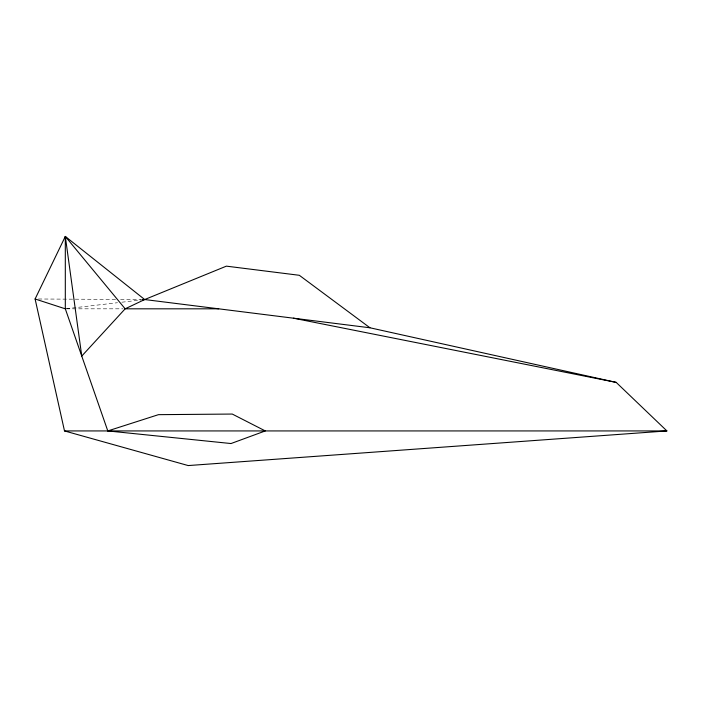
<?xml version="1.0" encoding="UTF-8"?>
<svg xmlns="http://www.w3.org/2000/svg" width="702" height="702" viewBox="0 0 702 702"><rect width="100%" height="100%" fill="white"/><g stroke="black" fill="none" stroke-linecap="round" stroke-linejoin="round"><path stroke-width="0.53" stroke-dasharray="3.51 2.63" d="M66.4 308.696L117.506 302.72M121.85 302.211L141.418 299.921M66.4 308.819L122.982 308.819M38.391 298.999L116.19 299.394M120.577 299.421L141.4 299.526"/><path stroke-width="1.05" d="M35.1 298.982L65.312 236.434L144.682 299.543L369.954 327.781L616.181 382.388L666.9 430.931L188.197 465.566L64.496 430.931L35.1 298.982L65.312 308.819L107.792 430.931L231.011 443.541L265.295 430.931L232.265 414.057L158.476 414.663L107.792 430.931M142.506 299.798L144.682 299.543L226.377 266.146L299.315 275.289L369.954 327.781M218.699 308.819L125.158 308.819L81.757 356.081L65.312 236.434L125.158 308.819L144.682 299.543L142.488 299.526M64.496 430.931L666.9 430.931M293.401 318.182L616.181 382.388M65.312 236.434L65.312 308.819"/></g></svg>
